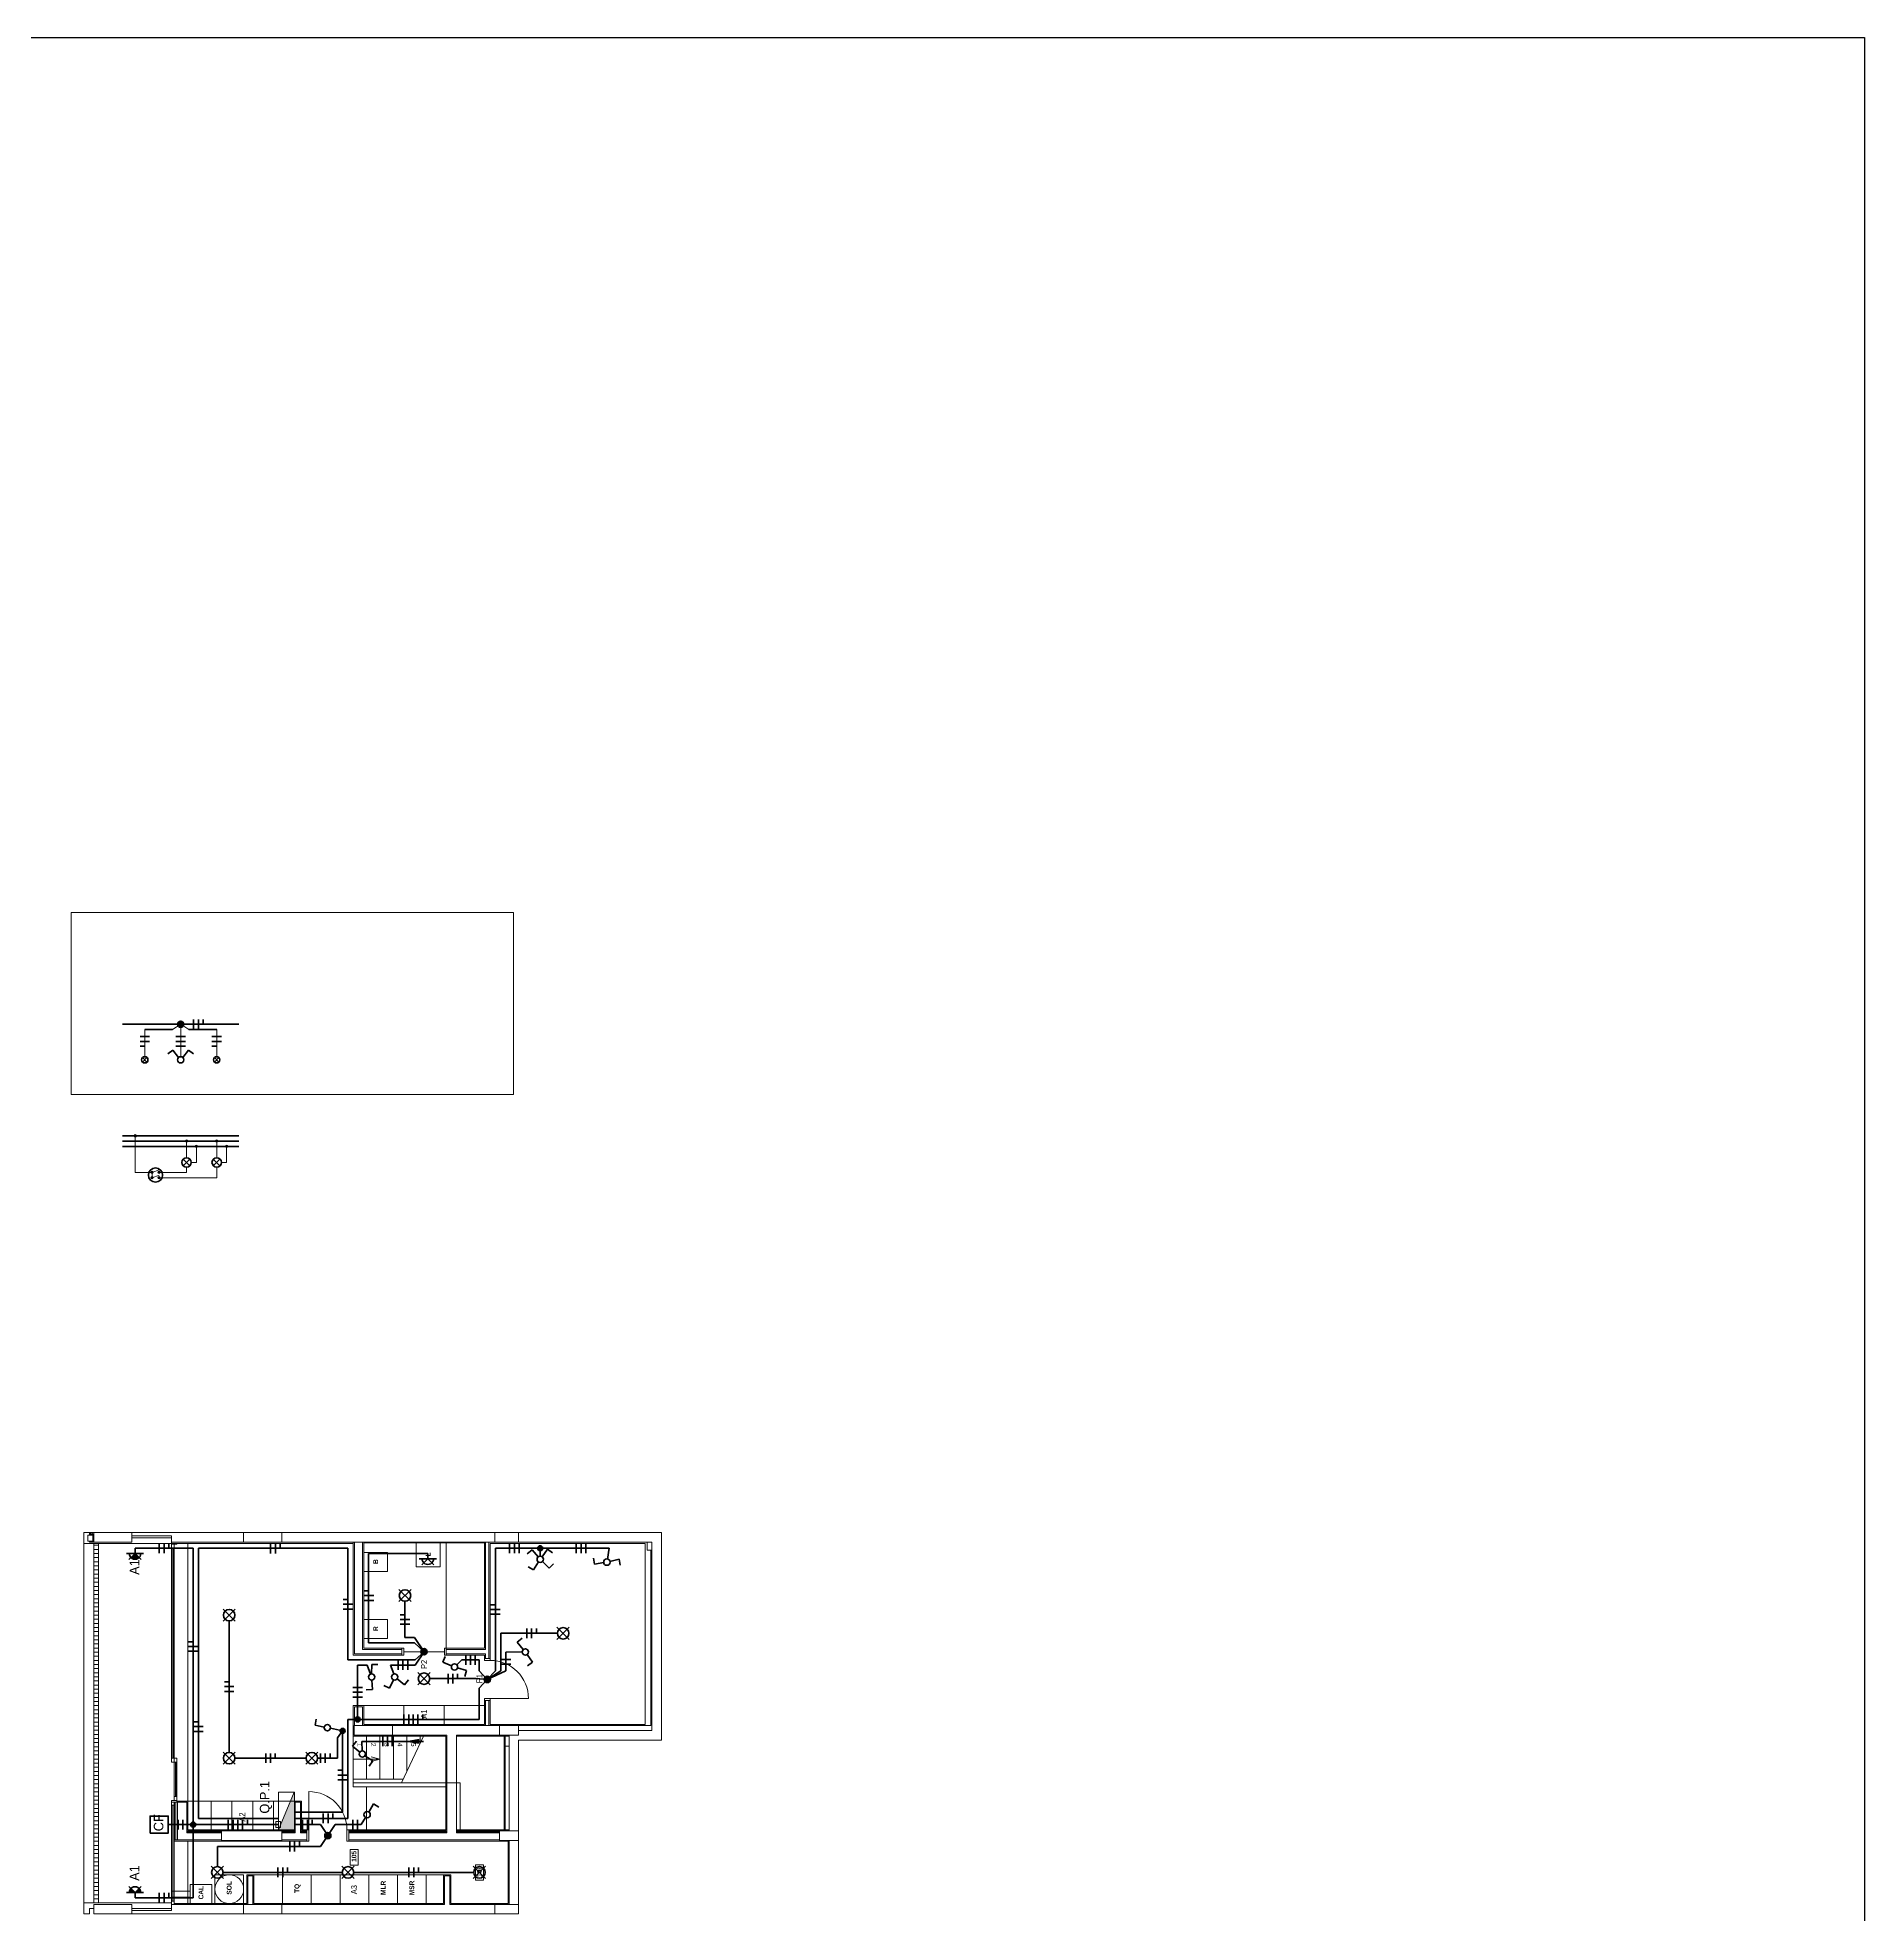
# Model space of a CAD drawing. Header units: millimetres. Extents: x 145 to 60311, y -8355 to 8851.
# Drawn here: x 469.14 to 507.34, y 450.69 to 489.95 of the extents above; entities that cross this region are included whole.
import ezdxf

# ---------------------------------------------------------------- set-up
doc = ezdxf.new("R2010")
doc.units = ezdxf.units.MM
for name, color, linetype, lineweight in [('Elect_Iluminacao', 4, 'Continuous', 35), ('Elect_QuadrosElectricos', 4, 'Continuous', 15), ('Xref_bases Arq_E$0$_000 LAYOUT181', 8, 'Continuous', 0), ('Xref_bases Arq_E$0$_000 LAYOUT6', 8, 'Continuous', 0), ('Xref_bases Arq_E$0$_000 LAYOUT9', 8, 'Continuous', 0), ('Xref_bases Arq_E$0$_70 2D35', 8, 'Continuous', 0), ('Xref_bases Arq_E$0$_70 2D89', 8, 'Continuous', 0), ('Xref_bases Arq_E$0$_71 2D PLANTAS1', 8, 'Continuous', 0), ('Xref_bases Arq_E$0$_71 2D PLANTAS181', 8, 'Continuous', 0), ('Xref_bases Arq_E$0$_73 EQUIP1', 8, 'Continuous', 0), ('Xref_bases Arq_E$0$_73 EQUIP6', 8, 'Continuous', 0), ('Xref_bases Arq_E$0$_80 TUBOS89', 8, 'Continuous', 0), ('Xref_bases Arq_E$0$_99 LAYOUT1', 8, 'Continuous', 0), ('Xref_bases Arq_E$0$tramas35', 8, 'Continuous', 0), ('Xref_bases Arq_E$0$X_Legendas1', 8, 'Continuous', 0)]:
    doc.layers.add(name, color=color, linetype=linetype, lineweight=lineweight)
doc.styles.add('Xref_bases Arq_E$0$GENERATED_STYLE_1', font='')
doc.styles.add('Xref_bases Arq_E$0$GENERATED_STYLE_2', font='')
doc.styles.add('Xref_bases Arq_E$0$GENERATED_STYLE_3', font='arial.ttf')
doc.styles.get('Xref_bases Arq_E$0$GENERATED_STYLE_1').set_extended_font_data('Arial Narrow Ocidental', bold=True)
doc.styles.get('Xref_bases Arq_E$0$GENERATED_STYLE_2').set_extended_font_data('Arial Narrow Ocidental')

msp = doc.modelspace()

# ---------------------------------------------------------------- hatches: boundary and pattern name
at = {"layer": 'Elect_Iluminacao'}
h = msp.add_hatch(color=1, dxfattribs=at)
edge = h.paths.add_edge_path()
edge.add_arc((472.131, 469.308), 0.0658, 0, 360)
h = msp.add_hatch(color=1, dxfattribs=at)
edge = h.paths.add_edge_path()
edge.add_arc((472.131, 469.308), 0.0658, 0, 360)
h = msp.add_hatch(color=1, dxfattribs=at)
edge = h.paths.add_edge_path()
edge.add_arc((472.131, 469.308), 0.0658, 0, 360)
h = msp.add_hatch(color=5, dxfattribs=at)
h.paths.add_polyline_path([(471.176, 458.239), (471.091, 458.154, 0.668025), (471.296, 458.239)])
h.paths.add_polyline_path([(471.261, 458.154, 0.198802), (471.296, 458.239), (471.176, 458.239)])
h = msp.add_hatch(color=5, dxfattribs=at)
edge = h.paths.add_edge_path()
edge.add_arc((479.648, 458.349), 0.0526, 0, 360)
h = msp.add_hatch(color=5, dxfattribs=at)
edge = h.paths.add_edge_path()
edge.add_arc((479.648, 458.349), 0.0526, 0, 360)
h = msp.add_hatch(color=5, dxfattribs=at)
edge = h.paths.add_edge_path()
edge.add_arc((479.648, 458.349), 0.0526, 0, 360)
h = msp.add_hatch(color=1, dxfattribs=at)
edge = h.paths.add_edge_path()
edge.add_arc((477.219, 456.184), 0.0658, 0, 360)
h = msp.add_hatch(color=1, dxfattribs=at)
edge = h.paths.add_edge_path()
edge.add_arc((477.219, 456.184), 0.0658, 0, 360)
h = msp.add_hatch(color=1, dxfattribs=at)
edge = h.paths.add_edge_path()
edge.add_arc((477.219, 456.184), 0.0658, 0, 360)
h = msp.add_hatch(color=5, dxfattribs=at)
edge = h.paths.add_edge_path()
edge.add_arc((478.542, 455.604), 0.0658, 0, 360)
h = msp.add_hatch(color=5, dxfattribs=at)
edge = h.paths.add_edge_path()
edge.add_arc((478.542, 455.604), 0.0658, 0, 360)
h = msp.add_hatch(color=5, dxfattribs=at)
edge = h.paths.add_edge_path()
edge.add_arc((478.542, 455.604), 0.0658, 0, 360)
h = msp.add_hatch(color=5, dxfattribs=at)
edge = h.paths.add_edge_path()
edge.add_arc((475.829, 454.769), 0.0526, 0, 360)
h = msp.add_hatch(color=5, dxfattribs=at)
edge = h.paths.add_edge_path()
edge.add_arc((475.829, 454.769), 0.0526, 0, 360)
h = msp.add_hatch(color=5, dxfattribs=at)
edge = h.paths.add_edge_path()
edge.add_arc((475.829, 454.769), 0.0526, 0, 360)
h = msp.add_hatch(color=5, dxfattribs=at)
edge = h.paths.add_edge_path()
edge.add_arc((475.517, 454.529), 0.0526, 0, 360)
h = msp.add_hatch(color=5, dxfattribs=at)
edge = h.paths.add_edge_path()
edge.add_arc((475.517, 454.529), 0.0526, 0, 360)
h = msp.add_hatch(color=5, dxfattribs=at)
edge = h.paths.add_edge_path()
edge.add_arc((475.517, 454.529), 0.0526, 0, 360)
msp.add_hatch(color=5, dxfattribs=at).paths.add_polyline_path([(477.119, 454.346), (477.119, 454.309), (477.119, 454.272), (476.886, 454.309)])
h = msp.add_hatch(color=5, dxfattribs=at)
edge = h.paths.add_edge_path()
edge.add_arc((472.392, 452.569), 0.0526, 0, 360)
h = msp.add_hatch(color=5, dxfattribs=at)
edge = h.paths.add_edge_path()
edge.add_arc((472.392, 452.569), 0.0526, 0, 360)
h = msp.add_hatch(color=5, dxfattribs=at)
edge = h.paths.add_edge_path()
edge.add_arc((472.392, 452.569), 0.0526, 0, 360)
h = msp.add_hatch(color=5, dxfattribs=at)
edge = h.paths.add_edge_path()
edge.add_arc((475.207, 452.339), 0.0658, 0, 360)
h = msp.add_hatch(color=5, dxfattribs=at)
edge = h.paths.add_edge_path()
edge.add_arc((475.207, 452.339), 0.0658, 0, 360)
h = msp.add_hatch(color=5, dxfattribs=at)
edge = h.paths.add_edge_path()
edge.add_arc((475.207, 452.339), 0.0658, 0, 360)
h = msp.add_hatch(color=5, dxfattribs=at)
h.paths.add_polyline_path([(471.296, 451.149, 0.198802), (471.261, 451.234), (471.176, 451.149)])
h.paths.add_polyline_path([(471.176, 451.149), (471.091, 451.234, 0.199023), (471.056, 451.149)])
at = {"layer": 'Elect_QuadrosElectricos'}
msp.add_hatch(color=5, dxfattribs=at).paths.add_polyline_path([(474.507, 453.246), (474.179, 452.459), (474.507, 452.459)])
at = {"layer": 'Xref_bases Arq_E$0$_000 LAYOUT181'}
h = msp.add_hatch(color=256, dxfattribs=at)
h.dxf.hatch_style = 1
edge = h.paths.add_edge_path()
edge.add_arc((471.18, 466.974), 0.025, 0, 360)
h = msp.add_hatch(color=256, dxfattribs=at)
h.dxf.hatch_style = 1
edge = h.paths.add_edge_path()
edge.add_arc((472.253, 466.864), 0.025, 0, 360)
h = msp.add_hatch(color=256, dxfattribs=at)
h.dxf.hatch_style = 1
edge = h.paths.add_edge_path()
edge.add_arc((472.46, 466.754), 0.025, 0, 360)
h = msp.add_hatch(color=256, dxfattribs=at)
h.dxf.hatch_style = 1
edge = h.paths.add_edge_path()
edge.add_arc((472.883, 466.864), 0.025, 0, 360)
h = msp.add_hatch(color=256, dxfattribs=at)
h.dxf.hatch_style = 1
edge = h.paths.add_edge_path()
edge.add_arc((473.09, 466.754), 0.025, 0, 360)
h = msp.add_hatch(color=256, dxfattribs=at)
h.dxf.hatch_style = 1
edge = h.paths.add_edge_path()
edge.add_arc((471.531, 466.209), 0.025, 0, 360)
h = msp.add_hatch(color=256, dxfattribs=at)
h.dxf.hatch_style = 1
edge = h.paths.add_edge_path()
edge.add_arc((471.531, 466.099), 0.025, 0, 360)
h = msp.add_hatch(color=256, dxfattribs=at)
h.dxf.hatch_style = 1
edge = h.paths.add_edge_path()
edge.add_arc((471.678, 466.209), 0.025, 0, 360)
h = msp.add_hatch(color=256, dxfattribs=at)
h.dxf.hatch_style = 1
edge = h.paths.add_edge_path()
edge.add_arc((471.678, 466.099), 0.025, 0, 360)
at = {"layer": 'Xref_bases Arq_E$0$tramas35', "linetype": 'Continuous'}
h = msp.add_hatch(dxfattribs=at)
h.set_pattern_fill('BLOCO_0004', color=8, angle=90, style=0, pattern_type=2)
h.set_pattern_definition([(45, (496.76431, 443.392664), (-0.02828427, 0.02828427), [])])
h.paths.add_polyline_path([(470.252, 458.679), (470.252, 458.639), (470.312, 458.639), (470.312, 458.679)], flags=0)
msp.add_hatch(color=8, dxfattribs=at).paths.add_polyline_path([(472.062, 453.039), (471.996, 453.039), (471.996, 453.032), (472.055, 453.032), (472.055, 452.973), (472.062, 452.973)], flags=0)

# ---------------------------------------------------------------- linework, layer by layer
msp.add_lwpolyline([(283.927, 489.945), (507.337, 489.945), (507.337, 323.781), (283.927, 323.781)], close=True)
at = {"layer": 'Elect_Iluminacao', "color": 1}
for p, q in [((473.349, 469.308), (470.914, 469.308)), ((471.38, 469.198), (471.959, 469.198)), ((472.883, 469.198), (472.303, 469.198)), ((472.4, 469.408), (472.4, 469.308)), ((472.4, 469.408), (472.4, 469.208)), ((472.5, 469.408), (472.5, 469.208)), ((472.6, 469.408), (472.6, 469.308)), ((471.28, 469.049), (471.48, 469.049)), ((471.28, 468.949), (471.48, 468.949)), ((471.28, 468.849), (471.38, 468.849)), ((471.965, 468.766), (471.861, 468.687)), ((472.085, 468.61), (471.965, 468.766)), ((472.031, 469.049), (472.231, 469.049)), ((472.031, 468.949), (472.231, 468.949)), ((472.031, 468.849), (472.131, 468.849)), ((472.031, 468.849), (472.231, 468.849)), ((472.178, 468.61), (472.297, 468.766)), ((472.297, 468.766), (472.401, 468.687)), ((472.783, 469.049), (472.983, 469.049)), ((472.783, 468.949), (472.983, 468.949)), ((472.783, 468.849), (472.883, 468.849)), ((473.349, 466.974), (470.914, 466.974)), ((473.349, 466.864), (470.914, 466.864)), ((473.349, 466.754), (470.914, 466.754)), ((476.058, 456.369), (476.058, 458.239)), ((477.298, 458.239), (476.058, 458.239)), ((477.478, 458.129), (477.118, 458.129)), ((477.171, 458.002), (477.298, 458.129)), ((477.298, 458.129), (477.298, 458.239)), ((477.298, 458.129), (477.426, 458.002)), ((476.067, 457.459), (475.967, 457.459)), ((476.167, 457.359), (475.967, 457.359)), ((476.693, 457.232), (476.948, 457.486)), ((476.693, 457.486), (476.948, 457.232)), ((476.167, 457.259), (475.967, 457.259)), ((476.82, 456.959), (476.72, 456.959)), ((476.82, 457.239), (476.82, 456.479)), ((476.92, 456.859), (476.72, 456.859)), ((476.92, 456.759), (476.72, 456.759)), ((477.019, 456.369), (476.058, 456.369)), ((477.019, 456.479), (476.82, 456.479)), ((477.219, 456.184), (477.019, 456.479)), ((477.019, 456.369), (477.219, 456.184)), ((477.034, 456.013), (477.219, 456.184)), ((477.034, 455.903), (477.219, 456.184)), ((477.034, 456.013), (475.627, 456.013)), ((477.034, 455.903), (476.519, 455.903)), ((476.677, 455.803), (476.677, 456.003)), ((476.777, 455.803), (476.777, 456.003)), ((476.877, 455.803), (476.877, 456.003)), ((476.495, 455.419), (476.376, 455.475)), ((476.579, 455.597), (476.495, 455.419)), ((476.658, 455.615), (476.811, 455.492)), ((476.811, 455.492), (476.893, 455.594))]:
    msp.add_line(p, q, dxfattribs=at)
at = {"layer": 'Elect_Iluminacao', "color": 5}
for p, q in [((471.356, 458.239), (470.996, 458.239)), ((471.049, 458.112), (471.176, 458.239)), ((471.176, 458.239), (471.176, 458.349)), ((471.176, 458.349), (472.392, 458.349)), ((471.176, 458.239), (471.304, 458.112)), ((471.684, 458.249), (471.684, 458.449)), ((471.784, 458.249), (471.784, 458.449)), ((471.884, 458.349), (471.884, 458.449)), ((472.392, 458.349), (472.392, 452.569)), ((475.627, 458.349), (472.502, 458.349)), ((472.502, 458.349), (472.502, 452.698)), ((474.011, 458.239), (474.011, 458.439)), ((474.111, 458.239), (474.111, 458.439)), ((474.211, 458.339), (474.211, 458.439)), ((475.627, 458.349), (475.627, 456.013)), ((478.712, 458.349), (478.712, 455.788)), ((481.092, 458.349), (478.712, 458.349)), ((479.007, 458.249), (479.007, 458.449)), ((479.107, 458.249), (479.107, 458.449)), ((479.207, 458.249), (479.207, 458.449)), ((479.478, 458.318), (479.378, 458.234)), ((479.605, 458.168), (479.478, 458.318)), ((479.648, 458.183), (479.648, 458.349)), ((479.686, 458.171), (479.802, 458.33)), ((479.802, 458.33), (479.908, 458.253)), ((480.402, 458.249), (480.402, 458.449)), ((480.502, 458.249), (480.502, 458.449)), ((480.602, 458.249), (480.602, 458.449)), ((480.784, 458.014), (480.761, 458.143)), ((481.053, 458.123), (481.092, 458.349)), ((479.51, 457.894), (479.399, 457.963)), ((479.613, 458.062), (479.51, 457.894)), ((479.694, 458.071), (479.832, 457.931)), ((479.832, 457.931), (479.926, 458.024)), ((480.978, 458.047), (480.784, 458.014)), ((481.106, 458.074), (481.297, 458.123)), ((481.319, 457.993), (481.297, 458.123)), ((473.018, 456.822), (473.273, 457.076)), ((473.018, 457.076), (473.273, 456.822)), ((475.627, 457.276), (475.527, 457.276)), ((475.727, 457.176), (475.527, 457.176)), ((475.727, 457.076), (475.527, 457.076)), ((478.712, 457.168), (478.612, 457.168)), ((478.812, 457.068), (478.612, 457.068)), ((478.812, 456.968), (478.612, 456.968)), ((473.145, 454.079), (473.145, 456.829)), ((480.007, 456.569), (478.822, 456.569)), ((478.822, 456.569), (478.822, 455.788)), ((479.369, 456.469), (479.369, 456.669)), ((479.469, 456.469), (479.469, 456.669)), ((479.569, 456.569), (479.569, 456.669)), ((479.999, 456.442), (480.254, 456.696)), ((479.999, 456.696), (480.254, 456.442)), ((472.392, 456.394), (472.292, 456.394)), ((472.492, 456.294), (472.292, 456.294)), ((472.492, 456.194), (472.292, 456.194)), ((479.271, 456.18), (478.932, 456.178)), ((478.932, 456.178), (478.932, 455.788)), ((479.169, 456.382), (479.271, 456.466)), ((479.295, 456.231), (479.169, 456.382)), ((476.03, 455.903), (475.829, 455.903)), ((475.829, 454.769), (475.829, 455.903)), ((476.1, 455.718), (476.03, 455.903)), ((476.123, 455.722), (476.125, 455.919)), ((476.125, 455.919), (476.256, 455.918)), ((477.612, 455.963), (477.66, 456.085)), ((477.795, 455.891), (477.612, 455.963)), ((477.904, 455.912), (478.009, 456.013)), ((477.919, 455.848), (478.107, 455.79)), ((478.372, 456.013), (478.009, 456.013)), ((478.107, 455.79), (478.069, 455.665)), ((478.09, 455.913), (478.09, 456.113)), ((478.19, 455.913), (478.19, 456.113)), ((478.29, 455.913), (478.29, 456.113)), ((478.372, 456.013), (478.372, 455.788)), ((478.372, 455.788), (478.542, 455.604)), ((478.712, 455.788), (478.542, 455.604)), ((478.822, 455.788), (478.542, 455.604)), ((478.542, 455.604), (478.932, 455.788)), ((479.032, 456.024), (478.832, 456.024)), ((479.032, 455.924), (478.832, 455.924)), ((479.374, 456.126), (479.487, 455.965)), ((479.487, 455.965), (479.38, 455.89)), ((473.145, 455.554), (473.045, 455.554)), ((473.245, 455.454), (473.045, 455.454)), ((475.929, 455.436), (475.729, 455.436)), ((476.142, 455.395), (476.011, 455.385)), ((476.128, 455.591), (476.142, 455.395)), ((477.092, 455.494), (477.346, 455.749)), ((477.092, 455.749), (477.346, 455.494)), ((477.339, 455.621), (478.306, 455.621)), ((477.722, 455.521), (477.722, 455.721)), ((477.822, 455.521), (477.822, 455.721)), ((477.922, 455.621), (477.922, 455.721)), ((478.306, 455.621), (478.542, 455.604)), ((478.372, 455.42), (478.542, 455.604)), ((478.372, 455.42), (478.372, 454.769)), ((473.245, 455.354), (473.045, 455.354)), ((475.929, 455.336), (475.729, 455.336)), ((475.929, 455.236), (475.729, 455.236)), ((472.502, 454.718), (472.402, 454.718)), ((472.602, 454.618), (472.402, 454.618)), ((474.965, 454.774), (474.939, 454.645)), ((475.132, 454.607), (474.939, 454.645)), ((475.627, 454.769), (475.627, 452.698)), ((478.372, 454.769), (475.627, 454.769)), ((476.799, 454.669), (476.799, 454.869)), ((476.899, 454.669), (476.899, 454.869)), ((476.991, 454.669), (476.991, 454.869)), ((477.091, 454.669), (477.091, 454.869)), ((477.191, 454.769), (477.191, 454.869)), ((472.602, 454.518), (472.402, 454.518)), ((475.517, 454.529), (475.407, 454.385)), ((475.407, 454.385), (475.407, 453.959)), ((475.517, 454.529), (475.517, 452.827)), ((475.723, 454.208), (475.804, 454.311)), ((475.878, 454.086), (475.723, 454.208)), ((477.21, 454.309), (475.917, 454.309)), ((475.926, 454.111), (475.917, 454.309)), ((476.354, 454.209), (476.354, 454.409)), ((476.454, 454.209), (476.454, 454.409)), ((476.554, 454.209), (476.554, 454.409)), ((476.886, 454.309), (477.119, 454.346)), ((476.886, 454.309), (477.119, 454.272)), ((473.018, 453.832), (473.273, 454.086)), ((473.018, 454.086), (473.273, 453.832)), ((474.753, 453.959), (473.265, 453.959)), ((473.909, 453.859), (473.909, 454.059)), ((474.009, 453.859), (474.009, 454.059)), ((474.109, 453.959), (474.109, 454.059)), ((474.746, 453.832), (475, 454.086)), ((474.746, 454.086), (475, 453.832)), ((474.993, 453.959), (475.407, 453.959)), ((475.055, 453.859), (475.055, 454.059)), ((475.155, 453.859), (475.155, 454.059)), ((475.255, 453.959), (475.255, 454.059)), ((475.984, 454.009), (476.148, 453.9)), ((476.148, 453.9), (476.075, 453.791)), ((475.517, 453.704), (475.417, 453.704)), ((475.617, 453.604), (475.417, 453.604)), ((475.617, 453.504), (475.417, 453.504)), ((472.078, 452.469), (472.078, 452.669)), ((472.178, 452.469), (472.178, 452.669)), ((472.502, 452.698), (474.179, 452.698)), ((473.126, 452.469), (473.126, 452.669)), ((473.226, 452.469), (473.226, 452.669)), ((473.326, 452.469), (473.326, 452.669)), ((473.426, 452.469), (473.426, 452.669)), ((473.526, 452.569), (473.526, 452.669)), ((474.501, 452.827), (475.517, 452.827)), ((474.504, 452.698), (475.627, 452.698)), ((474.679, 452.469), (474.679, 452.669)), ((474.779, 452.469), (474.779, 452.669)), ((474.879, 452.569), (474.879, 452.669)), ((475.111, 452.598), (475.111, 452.798)), ((475.211, 452.598), (475.211, 452.798)), ((475.311, 452.698), (475.311, 452.798)), ((475.73, 452.469), (475.73, 452.669)), ((475.83, 452.469), (475.83, 452.669)), ((476.062, 452.832), (476.162, 453.001)), ((476.275, 452.935), (476.162, 453.001)), ((472.392, 452.569), (471.871, 452.569)), ((472.392, 452.569), (474.179, 452.569)), ((472.392, 452.569), (472.392, 451.039)), ((475.051, 452.569), (474.507, 452.569)), ((475.207, 452.339), (475.051, 452.569)), ((475.051, 452.109), (475.207, 452.339)), ((475.207, 452.339), (475.362, 452.569)), ((475.362, 452.569), (475.907, 452.569)), ((472.897, 452.109), (475.051, 452.109)), ((472.897, 451.689), (472.897, 452.109)), ((474.413, 452.009), (474.413, 452.209)), ((474.513, 452.009), (474.513, 452.209)), ((474.613, 452.109), (474.613, 452.209)), ((472.769, 451.442), (473.024, 451.696)), ((472.769, 451.696), (473.024, 451.442)), ((473.017, 451.569), (475.509, 451.569)), ((474.163, 451.469), (474.163, 451.669)), ((474.263, 451.469), (474.263, 451.669)), ((474.363, 451.569), (474.363, 451.669)), ((475.502, 451.442), (475.756, 451.696)), ((475.502, 451.696), (475.756, 451.442)), ((475.749, 451.569), (478.257, 451.569)), ((476.903, 451.469), (476.903, 451.669)), ((477.003, 451.469), (477.003, 451.669)), ((477.103, 451.569), (477.103, 451.669)), ((478.249, 451.442), (478.504, 451.696)), ((478.249, 451.696), (478.504, 451.442)), ((471.356, 451.149), (470.996, 451.149)), ((471.049, 451.276), (471.176, 451.149)), ((471.176, 451.149), (471.304, 451.276)), ((471.176, 451.149), (471.176, 451.039)), ((471.684, 450.939), (471.684, 451.139)), ((471.784, 450.939), (471.784, 451.139)), ((471.884, 451.039), (471.884, 451.139)), ((471.176, 451.039), (472.392, 451.039))]:
    msp.add_line(p, q, dxfattribs=at)
at = {"layer": 'Elect_Iluminacao', "color": 1, "ltscale": 2}
msp.add_line((476.584, 455.719), (476.519, 455.903), dxfattribs=at)
at = {"layer": 'Elect_Iluminacao', "color": 5, "ltscale": 2}
for p, q in [((475.262, 454.583), (475.517, 454.529)), ((475.997, 452.718), (475.907, 452.569))]:
    msp.add_line(p, q, dxfattribs=at)
at = {"layer": 'Elect_Iluminacao', "color": 5}
msp.add_lwpolyline([(471.49, 452.39), (471.49, 452.748), (471.871, 452.748), (471.871, 452.39)], close=True, dxfattribs=at)
at = {"layer": 'Elect_Iluminacao', "color": 1}
for centre, radius in [((472.131, 469.308), 0.0658), ((472.131, 469.308), 0.0658), ((472.131, 469.308), 0.0658), ((471.38, 468.564), 0.0656), ((472.131, 468.564), 0.0656), ((472.883, 468.564), 0.0656), ((472.253, 466.418), 0.0984), ((472.883, 466.418), 0.0984), ((471.604, 466.154), 0.148), ((476.82, 457.359), 0.12), ((477.219, 456.184), 0.0658), ((477.219, 456.184), 0.0658), ((477.219, 456.184), 0.0658), ((476.606, 455.657), 0.0656)]:
    msp.add_circle(centre, radius, dxfattribs=at)
at = {"layer": 'Elect_Iluminacao', "color": 5}
for centre, radius in [((479.648, 458.118), 0.0656), ((479.648, 458.349), 0.0526), ((479.648, 458.349), 0.0526), ((479.648, 458.349), 0.0526), ((481.042, 458.058), 0.0656), ((473.145, 456.949), 0.12), ((480.127, 456.569), 0.12), ((479.337, 456.18), 0.0656), ((477.856, 455.867), 0.0656), ((476.123, 455.657), 0.0656), ((477.219, 455.621), 0.12), ((478.542, 455.604), 0.0658), ((478.542, 455.604), 0.0658), ((478.542, 455.604), 0.0658), ((475.197, 454.594), 0.0656), ((475.829, 454.769), 0.0526), ((475.829, 454.769), 0.0526), ((475.829, 454.769), 0.0526), ((475.517, 454.529), 0.0526), ((475.517, 454.529), 0.0526), ((475.517, 454.529), 0.0526), ((473.145, 453.959), 0.12), ((474.873, 453.959), 0.12), ((475.93, 454.045), 0.0656), ((476.029, 452.775), 0.0656), ((472.392, 452.569), 0.0526), ((472.392, 452.569), 0.0526), ((472.392, 452.569), 0.0526), ((475.207, 452.339), 0.0658), ((475.207, 452.339), 0.0658), ((475.207, 452.339), 0.0658), ((472.897, 451.569), 0.12), ((475.629, 451.569), 0.12), ((478.377, 451.569), 0.12)]:
    msp.add_circle(centre, radius, dxfattribs=at)
for centre, start, end in [((471.176, 458.239), 179.9756, 0), ((471.176, 451.149), 0, 180.0244)]:
    msp.add_arc(centre, 0.12, start, end, dxfattribs=at)
at = {"layer": 'Elect_Iluminacao', "color": 1}
msp.add_arc((477.298, 458.129), 0.12, 179.9756, 0, dxfattribs=at)
at = {"layer": 'Elect_QuadrosElectricos', "color": 5}
for p, q in [((474.179, 453.246), (474.507, 453.246)), ((474.179, 452.459), (474.179, 453.246)), ((474.179, 452.459), (474.503, 453.246)), ((474.507, 452.459), (474.507, 453.246))]:
    msp.add_line(p, q, dxfattribs=at)
at = {"layer": 'Elect_QuadrosElectricos', "color": 1}
msp.add_line((474.179, 452.459), (474.507, 452.459), dxfattribs=at)
msp.add_line((474.179, 452.459), (474.507, 452.459), dxfattribs=at)
at = {"layer": 'Xref_bases Arq_E$0$_000 LAYOUT181'}
for p, q in [((471.38, 468.629), (471.38, 469.198)), ((472.131, 469.308), (471.959, 469.198)), ((472.131, 469.308), (472.131, 468.629)), ((472.131, 469.308), (472.303, 469.198)), ((472.883, 468.629), (472.883, 469.198)), ((471.426, 468.61), (471.333, 468.517)), ((471.426, 468.517), (471.333, 468.61)), ((472.836, 468.61), (472.929, 468.517)), ((472.836, 468.517), (472.929, 468.61)), ((471.18, 466.209), (471.18, 466.974)), ((472.253, 466.516), (472.253, 466.864)), ((472.883, 466.516), (472.883, 466.864)), ((472.183, 466.487), (472.322, 466.348)), ((472.183, 466.348), (472.322, 466.487)), ((472.35, 466.418), (472.46, 466.418)), ((472.46, 466.418), (472.46, 466.754)), ((472.813, 466.487), (472.952, 466.348)), ((472.813, 466.348), (472.952, 466.487)), ((472.98, 466.418), (473.09, 466.418)), ((473.09, 466.418), (473.09, 466.754)), ((471.531, 466.209), (471.18, 466.209)), ((471.531, 466.209), (471.678, 466.261)), ((471.531, 466.099), (471.531, 466.209)), ((471.531, 466.099), (471.678, 466.151)), ((472.253, 466.209), (471.678, 466.209)), ((472.883, 466.099), (471.678, 466.099)), ((472.253, 466.319), (472.253, 466.209)), ((472.883, 466.319), (472.883, 466.099))]:
    msp.add_line(p, q, dxfattribs=at)
msp.add_lwpolyline([(469.841, 471.646), (479.09, 471.646), (479.09, 467.842), (469.841, 467.842)], close=True, dxfattribs=at)
for centre in [(471.18, 466.974), (472.253, 466.864), (472.46, 466.754), (472.883, 466.864), (473.09, 466.754), (471.531, 466.209), (471.531, 466.099), (471.678, 466.209), (471.678, 466.099)]:
    msp.add_circle(centre, 0.025, dxfattribs=at)
at = {"layer": 'Xref_bases Arq_E$0$_70 2D35', "color": 8}
for p, q in [((470.312, 458.679), (470.222, 458.679)), ((470.232, 458.679), (470.232, 458.619)), ((470.232, 458.619), (470.312, 458.619)), ((470.242, 458.679), (470.242, 458.619)), ((470.252, 458.679), (470.252, 458.619)), ((470.312, 458.639), (470.252, 458.639)), ((470.252, 458.629), (470.312, 458.629)), ((470.292, 458.619), (470.292, 458.499)), ((470.292, 458.619), (470.312, 458.619)), ((470.302, 458.499), (470.302, 458.619)), ((470.312, 458.579), (470.312, 458.599)), ((470.312, 458.599), (470.312, 458.574)), ((478.697, 458.479), (478.697, 458.679)), ((478.697, 458.679), (481.292, 458.679)), ((481.292, 458.679), (482.181, 458.679)), ((482.181, 458.679), (482.181, 454.334)), ((470.107, 458.449), (470.107, 450.929)), ((470.222, 458.499), (470.312, 458.499)), ((470.222, 458.489), (470.312, 458.489)), ((470.312, 458.479), (470.252, 458.479)), ((475.737, 458.449), (471.941, 458.449)), ((471.941, 458.449), (471.941, 453.874)), ((471.941, 458.434), (472.051, 458.434)), ((471.941, 458.349), (471.996, 458.349)), ((471.964, 453.959), (471.964, 458.349)), ((471.974, 453.959), (471.974, 458.349)), ((471.996, 458.434), (471.996, 453.074)), ((472.051, 458.449), (472.051, 458.434)), ((472.282, 453.059), (472.282, 458.449)), ((475.737, 456.109), (475.737, 458.479)), ((475.737, 458.479), (475.937, 458.479)), ((475.767, 456.139), (475.767, 458.479)), ((475.932, 458.479), (475.932, 456.229)), ((475.957, 458.459), (478.482, 458.459)), ((475.957, 458.459), (475.957, 456.259)), ((478.602, 458.479), (478.482, 458.479)), ((478.482, 458.459), (478.482, 456.259)), ((478.507, 458.479), (478.507, 456.229)), ((478.577, 456.044), (478.577, 458.479)), ((481.842, 458.449), (478.602, 458.449)), ((478.602, 456.044), (478.602, 458.449)), ((481.981, 458.479), (478.697, 458.479)), ((481.846, 458.449), (481.846, 454.659)), ((481.886, 458.309), (481.886, 458.469)), ((481.961, 458.309), (481.886, 458.309)), ((481.961, 454.644), (481.961, 458.309)), ((481.981, 454.534), (481.981, 458.479)), ((475.932, 456.229), (476.754, 456.229)), ((475.957, 456.259), (476.794, 456.259)), ((476.754, 456.259), (476.754, 456.109)), ((476.794, 456.259), (476.794, 456.109)), ((476.794, 456.184), (477.644, 456.184)), ((477.644, 456.259), (477.644, 456.109)), ((478.482, 456.259), (477.644, 456.259)), ((477.684, 456.259), (477.684, 456.109)), ((478.507, 456.229), (477.684, 456.229)), ((476.794, 456.109), (475.737, 456.109)), ((476.754, 456.139), (475.767, 456.139)), ((477.644, 456.109), (478.482, 456.109)), ((477.684, 456.139), (478.507, 456.139)), ((478.482, 456.109), (478.482, 456.044)), ((478.482, 456.044), (478.482, 456.004)), ((478.482, 456.044), (478.602, 456.044)), ((478.482, 456.004), (478.602, 456.004)), ((478.507, 456.139), (478.507, 456.044)), ((478.602, 456.004), (478.602, 456.044)), ((475.737, 455.059), (475.957, 455.059)), ((475.737, 454.639), (475.737, 455.059)), ((475.762, 454.639), (475.762, 455.034)), ((475.762, 455.034), (475.932, 455.034)), ((475.932, 455.034), (475.932, 454.639)), ((475.957, 455.059), (475.957, 454.659)), ((478.482, 455.164), (478.482, 455.204)), ((478.482, 455.204), (478.602, 455.204)), ((478.482, 454.659), (478.482, 455.164)), ((478.482, 455.164), (478.602, 455.164)), ((478.507, 454.639), (478.507, 455.164)), ((478.577, 455.164), (478.577, 454.639)), ((478.602, 455.204), (478.602, 455.164)), ((479.402, 455.204), (478.602, 455.204)), ((478.602, 455.164), (478.602, 454.659)), ((475.737, 454.639), (475.737, 454.419)), ((475.957, 454.639), (475.757, 454.639)), ((475.957, 454.659), (478.482, 454.659)), ((478.602, 454.659), (481.846, 454.659)), ((478.797, 454.439), (478.797, 454.639)), ((478.797, 454.639), (479.197, 454.639)), ((479.197, 454.644), (481.961, 454.644)), ((479.197, 454.534), (479.197, 454.644)), ((479.197, 454.639), (479.197, 454.534)), ((475.737, 453.36), (475.737, 454.419)), ((476.017, 453.52), (476.017, 454.419)), ((476.297, 453.52), (476.297, 454.419)), ((476.577, 453.52), (476.577, 454.419)), ((477.207, 454.419), (476.746, 453.44)), ((476.857, 453.675), (476.857, 454.419)), ((477.137, 454.27), (477.137, 454.419)), ((477.697, 452.399), (477.697, 454.439)), ((478.997, 454.419), (477.897, 454.419)), ((478.977, 454.439), (477.917, 454.439)), ((478.997, 454.439), (478.797, 454.439)), ((478.897, 454.419), (478.897, 452.459)), ((478.917, 454.419), (478.917, 452.459)), ((478.997, 452.439), (478.997, 454.439)), ((481.897, 454.534), (479.197, 454.534)), ((479.197, 454.534), (481.981, 454.534)), ((482.181, 454.334), (479.197, 454.334)), ((479.197, 454.334), (479.197, 450.699)), ((472.051, 453.959), (471.941, 453.959)), ((472.051, 453.874), (471.941, 453.874)), ((472.019, 453.159), (472.019, 453.874)), ((472.029, 453.159), (472.029, 453.874)), ((472.051, 453.959), (472.051, 453.039)), ((475.737, 453.52), (476.784, 453.52)), ((475.737, 453.44), (476.746, 453.44)), ((476.746, 453.44), (477.977, 453.44)), ((477.977, 453.44), (477.977, 452.459)), ((472.051, 453.074), (471.941, 453.074)), ((471.941, 453.074), (471.941, 450.899)), ((472.262, 453.039), (471.941, 453.039)), ((472.051, 453.159), (471.996, 453.159)), ((471.996, 453.039), (471.996, 450.899)), ((472.002, 453.039), (472.002, 452.249)), ((472.032, 453.039), (472.032, 452.249)), ((472.282, 453.059), (472.051, 453.059)), ((472.282, 453.059), (472.282, 452.459)), ((474.507, 452.459), (474.507, 453.059)), ((474.507, 453.059), (474.657, 453.059)), ((474.657, 453.059), (474.657, 452.459)), ((474.807, 453.259), (474.807, 452.459)), ((475.737, 453.36), (477.677, 453.36)), ((476.017, 453.36), (476.017, 452.459)), ((471.996, 452.974), (471.941, 452.974)), ((471.966, 452.974), (471.966, 450.964)), ((471.996, 452.249), (472.987, 452.249)), ((472.262, 452.439), (474.527, 452.439)), ((472.262, 452.419), (472.987, 452.419)), ((472.282, 452.459), (474.507, 452.459)), ((474.247, 452.419), (474.527, 452.419)), ((474.767, 452.249), (474.247, 452.249)), ((474.637, 452.439), (474.767, 452.439)), ((474.637, 452.419), (474.767, 452.419)), ((474.657, 452.459), (474.767, 452.459)), ((474.767, 452.459), (474.767, 452.439)), ((474.767, 452.459), (474.767, 452.219)), ((474.807, 452.459), (474.767, 452.459)), ((474.807, 452.459), (474.807, 452.219)), ((477.677, 452.459), (475.607, 452.459)), ((475.607, 452.459), (475.607, 452.219)), ((475.647, 452.219), (475.647, 452.459)), ((477.697, 452.439), (475.647, 452.439)), ((475.647, 452.419), (477.697, 452.419)), ((478.997, 452.459), (477.897, 452.459)), ((478.997, 452.439), (477.897, 452.439)), ((477.897, 452.419), (478.797, 452.419)), ((478.797, 452.239), (478.797, 452.439)), ((478.797, 452.439), (478.997, 452.439)), ((478.997, 452.239), (478.797, 452.239)), ((478.997, 450.899), (478.997, 452.239)), ((474.767, 452.219), (471.996, 452.219)), ((472.282, 450.919), (472.282, 452.219)), ((474.767, 452.219), (474.807, 452.219)), ((475.647, 452.219), (475.607, 452.219)), ((478.977, 452.219), (475.647, 452.219)), ((478.977, 452.219), (478.977, 450.919)), ((473.512, 450.919), (473.512, 451.519)), ((473.512, 451.519), (473.662, 451.519)), ((473.532, 450.899), (473.532, 451.499)), ((473.662, 450.919), (473.662, 451.519)), ((477.627, 450.919), (477.627, 451.519)), ((477.627, 451.519), (477.777, 451.519)), ((477.777, 450.919), (477.777, 451.519)), ((471.941, 450.964), (471.996, 450.964)), ((473.512, 450.919), (471.996, 450.919)), ((477.627, 450.919), (473.662, 450.919)), ((478.977, 450.919), (477.777, 450.919)), ((478.697, 450.699), (478.697, 450.899)), ((478.697, 450.899), (478.997, 450.899)), ((479.197, 450.699), (478.697, 450.699))]:
    msp.add_line(p, q, dxfattribs=at)
at = {"layer": 'Xref_bases Arq_E$0$_70 2D35', "color": 8, "flags": 128}
for points in [[(470.222, 458.499), (470.222, 458.479), (471.112, 458.479), (471.112, 458.564), (471.941, 458.564), (471.941, 458.449), (470.107, 458.449), (470.107, 458.679), (470.222, 458.679), (470.222, 458.619)], [(475.542, 458.679), (478.697, 458.679), (478.697, 458.479), (474.247, 458.479), (474.247, 458.679), (475.542, 458.679)], [(477.697, 454.439), (476.557, 454.439), (476.557, 454.639), (478.797, 454.639), (478.797, 454.439), (477.897, 454.439)], [(477.677, 454.419), (475.737, 454.419)], [(477.677, 452.459), (477.677, 454.419)], [(477.897, 454.439), (477.897, 452.399)], [(477.697, 452.399), (475.647, 452.399), (475.647, 452.249), (478.797, 452.249), (478.797, 452.399), (477.897, 452.399)], [(473.532, 450.899), (473.532, 451.499), (473.642, 451.499), (473.642, 450.899)], [(477.647, 450.899), (477.647, 451.499), (477.757, 451.499), (477.757, 450.899)], [(472.996, 450.699), (471.112, 450.699), (471.112, 450.769), (471.941, 450.769), (471.941, 450.899), (472.057, 450.899), (473.532, 450.899)], [(473.642, 450.899), (473.447, 450.899), (473.447, 450.699), (472.996, 450.699)], [(475.542, 450.699), (474.247, 450.699), (474.247, 450.899), (477.647, 450.899)], [(477.757, 450.899), (478.697, 450.899), (478.697, 450.699), (475.542, 450.699)]]:
    msp.add_lwpolyline(points, dxfattribs=at)
for points in [[(470.252, 458.679), (470.312, 458.679), (470.312, 458.639), (470.252, 458.639)], [(470.312, 458.679), (471.112, 458.679), (471.112, 458.479), (470.312, 458.479)], [(472.996, 458.679), (471.112, 458.679), (471.112, 458.609), (471.941, 458.609), (471.941, 458.479), (472.057, 458.479), (473.447, 458.479), (473.447, 458.679)], [(473.447, 458.679), (474.247, 458.679), (474.247, 458.479), (473.447, 458.479)], [(478.697, 458.679), (479.197, 458.679), (479.197, 458.479), (478.697, 458.479)], [(475.757, 454.639), (476.557, 454.639), (476.557, 454.439), (475.757, 454.439)], [(478.797, 454.439), (479.197, 454.439), (479.197, 454.639), (478.797, 454.639)], [(472.987, 452.399), (472.262, 452.399), (472.262, 453.039), (472.062, 453.039), (472.062, 452.399), (472.062, 452.249), (472.987, 452.249)], [(474.247, 452.399), (474.527, 452.399), (474.527, 453.039), (474.637, 453.039), (474.637, 452.399), (474.767, 452.399), (474.767, 452.249), (474.247, 452.249)], [(472.987, 452.439), (474.247, 452.439), (474.247, 452.239), (472.987, 452.239)], [(478.797, 452.439), (479.197, 452.439), (479.197, 452.239), (478.797, 452.239)], [(471.941, 450.929), (470.107, 450.929), (470.107, 450.699), (470.222, 450.699), (470.222, 450.814), (470.312, 450.814), (470.312, 450.899), (471.112, 450.899), (471.112, 450.814), (471.941, 450.814)], [(470.312, 450.899), (471.112, 450.899), (471.112, 450.699), (470.312, 450.699)], [(473.447, 450.899), (474.247, 450.899), (474.247, 450.699), (473.447, 450.699)], [(478.697, 450.899), (479.197, 450.899), (479.197, 450.699), (478.697, 450.699)]]:
    msp.add_lwpolyline(points, close=True, dxfattribs=at)
at = {"layer": 'Xref_bases Arq_E$0$_70 2D35', "color": 8}
for centre in [(478.602, 455.204), (474.807, 452.459)]:
    msp.add_arc(centre, 0.8, 0, 90, dxfattribs=at)
at = {"layer": 'Xref_bases Arq_E$0$_70 2D89', "color": 8}
msp.add_line((481.981, 458.309), (481.981, 458.479), dxfattribs=at)
at = {"layer": 'Xref_bases Arq_E$0$_71 2D PLANTAS1', "color": 8}
for q in [(475.737, 453.939), (476.11, 453.989), (476.11, 453.889)]:
    msp.add_line((476.297, 453.939), q, dxfattribs=at)
at = {"layer": 'Xref_bases Arq_E$0$_71 2D PLANTAS181', "color": 8}
msp.add_line((470.107, 450.929), (470.107, 458.449), dxfattribs=at)
at = {"layer": 'Xref_bases Arq_E$0$_73 EQUIP6', "color": 8}
for p, q in [((475.957, 458.259), (475.957, 457.859)), ((475.957, 458.259), (476.457, 458.259)), ((476.457, 458.259), (476.457, 457.859)), ((477.057, 457.959), (477.057, 458.459)), ((477.557, 457.959), (477.557, 458.459)), ((477.682, 458.459), (477.682, 456.259)), ((478.482, 458.459), (478.482, 456.259)), ((475.957, 457.859), (476.457, 457.859)), ((477.057, 457.959), (477.557, 457.959)), ((475.957, 456.459), (475.957, 456.859)), ((475.957, 456.859), (476.457, 456.859)), ((476.457, 456.459), (476.457, 456.859)), ((475.957, 456.459), (476.457, 456.459)), ((478.482, 455.059), (475.957, 455.059)), ((475.957, 455.059), (475.957, 454.659)), ((475.957, 455.059), (475.957, 454.659)), ((476.798, 455.059), (476.798, 454.659)), ((477.64, 455.059), (477.64, 454.659)), ((474.507, 453.059), (472.282, 453.059)), ((472.767, 453.059), (472.767, 452.459)), ((473.202, 453.059), (473.202, 452.459)), ((473.637, 453.059), (473.637, 452.459)), ((474.072, 453.059), (474.072, 452.459)), ((474.507, 453.059), (474.507, 452.459)), ((472.847, 450.919), (472.847, 451.519)), ((472.847, 451.519), (473.447, 451.519)), ((473.447, 450.919), (473.447, 451.519)), ((473.512, 451.519), (473.512, 450.919)), ((477.627, 451.519), (473.662, 451.519)), ((473.662, 451.519), (473.662, 450.919)), ((474.262, 451.519), (474.262, 450.919)), ((474.862, 451.519), (474.862, 450.919)), ((475.462, 451.519), (475.462, 450.919)), ((476.062, 451.519), (476.062, 450.919)), ((476.662, 451.519), (476.662, 450.919)), ((477.262, 451.519), (477.262, 450.919)), ((477.627, 451.519), (477.627, 450.919)), ((477.777, 451.519), (477.777, 450.919)), ((477.777, 451.519), (477.777, 450.919)), ((472.332, 451.179), (471.941, 451.179)), ((472.332, 451.314), (472.332, 450.919)), ((472.782, 451.314), (472.332, 451.314)), ((472.782, 451.314), (472.782, 450.919)), ((472.332, 451.054), (471.941, 451.054)), ((473.512, 450.919), (472.282, 450.919)), ((472.782, 450.919), (472.282, 450.919)), ((472.847, 450.919), (473.447, 450.919)), ((476.627, 450.919), (473.662, 450.919))]:
    msp.add_line(p, q, dxfattribs=at)
msp.add_circle((473.147, 451.219), 0.3, dxfattribs=at)
at = {"layer": 'Xref_bases Arq_E$0$_80 TUBOS89', "color": 8}
for p, q in [((470.292, 458.619), (470.192, 458.619)), ((470.192, 458.619), (470.192, 458.499)), ((470.292, 458.499), (470.292, 458.619)), ((470.192, 458.499), (470.292, 458.499)), ((470.312, 450.929), (470.312, 458.449)), ((470.412, 458.411), (470.312, 458.411)), ((470.412, 458.325), (470.312, 458.325)), ((470.412, 458.239), (470.312, 458.239)), ((470.412, 458.153), (470.312, 458.153)), ((470.412, 450.929), (470.412, 458.449)), ((481.846, 457.849), (481.846, 458.449)), ((481.886, 458.479), (481.981, 458.479)), ((481.886, 458.309), (481.886, 458.479)), ((481.886, 458.309), (481.981, 458.309)), ((470.412, 458.067), (470.312, 458.067)), ((470.412, 457.981), (470.312, 457.981)), ((470.412, 457.895), (470.312, 457.895)), ((470.412, 457.809), (470.312, 457.809)), ((470.412, 457.723), (470.312, 457.723)), ((470.412, 457.637), (470.312, 457.637)), ((470.412, 457.551), (470.312, 457.551)), ((470.412, 457.465), (470.312, 457.465)), ((470.412, 457.379), (470.312, 457.379)), ((470.412, 457.293), (470.312, 457.293)), ((470.412, 457.207), (470.312, 457.207)), ((470.412, 457.121), (470.312, 457.121)), ((470.412, 457.035), (470.312, 457.035)), ((470.412, 456.949), (470.312, 456.949)), ((470.412, 456.863), (470.312, 456.863)), ((470.412, 456.777), (470.312, 456.777)), ((470.412, 456.691), (470.312, 456.691)), ((470.412, 456.605), (470.312, 456.605)), ((470.412, 456.519), (470.312, 456.519)), ((470.412, 456.433), (470.312, 456.433)), ((470.412, 456.347), (470.312, 456.347)), ((470.412, 456.261), (470.312, 456.261)), ((470.412, 456.175), (470.312, 456.175)), ((470.412, 456.089), (470.312, 456.089)), ((470.412, 456.003), (470.312, 456.003)), ((470.412, 455.917), (470.312, 455.917)), ((470.412, 455.831), (470.312, 455.831)), ((470.412, 455.745), (470.312, 455.745)), ((470.412, 455.659), (470.312, 455.659)), ((470.412, 455.573), (470.312, 455.573)), ((470.412, 455.487), (470.312, 455.487)), ((470.412, 455.401), (470.312, 455.401)), ((470.412, 455.315), (470.312, 455.315)), ((470.412, 455.229), (470.312, 455.229)), ((470.412, 455.143), (470.312, 455.143)), ((470.412, 455.057), (470.312, 455.057)), ((470.412, 454.971), (470.312, 454.971)), ((470.412, 454.885), (470.312, 454.885)), ((470.412, 454.799), (470.312, 454.799)), ((470.412, 454.713), (470.312, 454.713)), ((470.412, 454.627), (470.312, 454.627)), ((470.412, 454.541), (470.312, 454.541)), ((470.412, 454.455), (470.312, 454.455)), ((470.412, 454.369), (470.312, 454.369)), ((470.412, 454.283), (470.312, 454.283)), ((478.917, 454.209), (478.917, 454.419)), ((478.917, 454.419), (478.997, 454.419)), ((478.917, 454.209), (478.997, 454.209)), ((478.997, 454.209), (478.997, 454.419)), ((470.412, 454.197), (470.312, 454.197)), ((470.412, 454.111), (470.312, 454.111)), ((470.412, 454.025), (470.312, 454.025)), ((470.412, 453.939), (470.312, 453.939)), ((470.412, 453.853), (470.312, 453.853)), ((470.412, 453.767), (470.312, 453.767)), ((470.412, 453.681), (470.312, 453.681)), ((470.412, 453.595), (470.312, 453.595)), ((470.412, 453.509), (470.312, 453.509)), ((470.412, 453.423), (470.312, 453.423)), ((470.412, 453.337), (470.312, 453.337)), ((470.412, 453.251), (470.312, 453.251)), ((470.412, 453.165), (470.312, 453.165)), ((470.412, 453.079), (470.312, 453.079)), ((470.412, 452.993), (470.312, 452.993)), ((470.412, 452.907), (470.312, 452.907)), ((470.412, 452.821), (470.312, 452.821)), ((470.412, 452.735), (470.312, 452.735)), ((470.412, 452.649), (470.312, 452.649)), ((474.218, 452.631), (474.118, 452.631)), ((474.118, 452.631), (474.118, 452.511)), ((474.218, 452.511), (474.218, 452.631)), ((470.412, 452.563), (470.312, 452.563)), ((470.412, 452.477), (470.312, 452.477)), ((470.412, 452.391), (470.312, 452.391)), ((470.412, 452.305), (470.312, 452.305)), ((474.118, 452.511), (474.218, 452.511)), ((470.412, 452.219), (470.312, 452.219)), ((470.412, 452.133), (470.312, 452.133)), ((470.412, 452.047), (470.312, 452.047)), ((470.412, 451.961), (470.312, 451.961)), ((470.412, 451.875), (470.312, 451.875)), ((470.412, 451.789), (470.312, 451.789)), ((470.412, 451.703), (470.312, 451.703)), ((470.412, 451.617), (470.312, 451.617)), ((470.412, 451.531), (470.312, 451.531)), ((470.412, 451.445), (470.312, 451.445)), ((470.412, 451.359), (470.312, 451.359)), ((470.412, 451.273), (470.312, 451.273)), ((470.412, 451.187), (470.312, 451.187)), ((470.412, 451.101), (470.312, 451.101)), ((470.412, 451.015), (470.312, 451.015)), ((470.412, 450.929), (470.312, 450.929))]:
    msp.add_line(p, q, dxfattribs=at)
at = {"layer": 'Xref_bases Arq_E$0$_99 LAYOUT1', "color": 5}
msp.add_line((475.517, 454.1), (475.517, 453.779), dxfattribs=at)
at = {"layer": 'Xref_bases Arq_E$0$_99 LAYOUT1', "color": 8}
for p, q in [((475.674, 452.045), (475.839, 452.045)), ((475.674, 452.045), (475.674, 451.723)), ((475.839, 452.045), (475.839, 451.723)), ((475.674, 451.723), (475.839, 451.723)), ((478.294, 451.73), (478.459, 451.73)), ((478.294, 451.73), (478.294, 451.408)), ((478.459, 451.73), (478.459, 451.408)), ((478.294, 451.408), (478.459, 451.408))]:
    msp.add_line(p, q, dxfattribs=at)

# ---------------------------------------------------------------- texts
at = {"layer": 'Elect_Iluminacao', "color": 5, "char_height": 0.1996, "width": 1.15045, "attachment_point": 1, "rotation": 90}
for s, insert in [('A1', (471.065, 457.792)), ('CF', (471.569, 452.429)), ('A1', (471.065, 451.392))]:
    msp.add_mtext(s, dxfattribs=dict(at, insert=insert))
at = {"layer": 'Elect_QuadrosElectricos', "color": 5, "insert": (473.786, 452.798), "char_height": 0.1996, "width": 0.88, "attachment_point": 1, "rotation": 90}
msp.add_mtext('Q.P.1', dxfattribs=at)
at = {"layer": 'Xref_bases Arq_E$0$_000 LAYOUT6', "color": 8, "style": 'Xref_bases Arq_E$0$GENERATED_STYLE_2'}
for s, p in [('P2', (477.28, 455.823)), ('P1', (478.439, 455.527))]:
    msp.add_text(s, height=0.125, rotation=90, dxfattribs=at).set_placement(p)
at = {"layer": 'Xref_bases Arq_E$0$_000 LAYOUT9', "color": 8, "style": 'Xref_bases Arq_E$0$GENERATED_STYLE_2'}
for s, p in [('A1', (477.28, 454.784)), ('A2', (473.48, 452.632)), ('A3', (475.817, 451.112))]:
    msp.add_text(s, height=0.125, rotation=90, dxfattribs=at).set_placement(p)
at = {"layer": 'Xref_bases Arq_E$0$_70 2D35', "color": 8, "char_height": 0.1, "attachment_point": 6, "rotation": 270, "style": 'Xref_bases Arq_E$0$GENERATED_STYLE_3'}
for s, insert in [('{1}', (475.878, 454.201)), ('{2}', (476.158, 454.201)), ('{3}', (476.437, 454.201)), ('{4}', (476.718, 454.201)), ('{5}', (476.997, 454.201))]:
    msp.add_mtext(s, dxfattribs=dict(at, insert=insert))
at = {"layer": 'Xref_bases Arq_E$0$_73 EQUIP1', "color": 8, "style": 'Xref_bases Arq_E$0$GENERATED_STYLE_1'}
for s, p in [('L', (477.356, 458.177)), ('B', (476.256, 458.02)), ('R', (476.256, 456.617)), ('CAL', (472.604, 451.004)), ('SOL', (473.194, 451.103)), ('TQ', (474.61, 451.139)), ('MLR', (476.415, 451.097)), ('MSR', (477.013, 451.091))]:
    msp.add_text(s, height=0.1, rotation=90, dxfattribs=at).set_placement(p)
at = {"layer": 'Xref_bases Arq_E$0$X_Legendas1', "color": 8, "style": 'Xref_bases Arq_E$0$GENERATED_STYLE_1'}
msp.add_text('105', height=0.1, rotation=90, dxfattribs=at).set_placement((475.805, 451.788))
at = {"layer": 'Xref_bases Arq_E$0$X_Legendas1', "color": 5, "style": 'Xref_bases Arq_E$0$GENERATED_STYLE_1'}
msp.add_text('106', height=0.1, rotation=90, dxfattribs=at).set_placement((478.425, 451.473))

doc.saveas('drawing.dxf')
